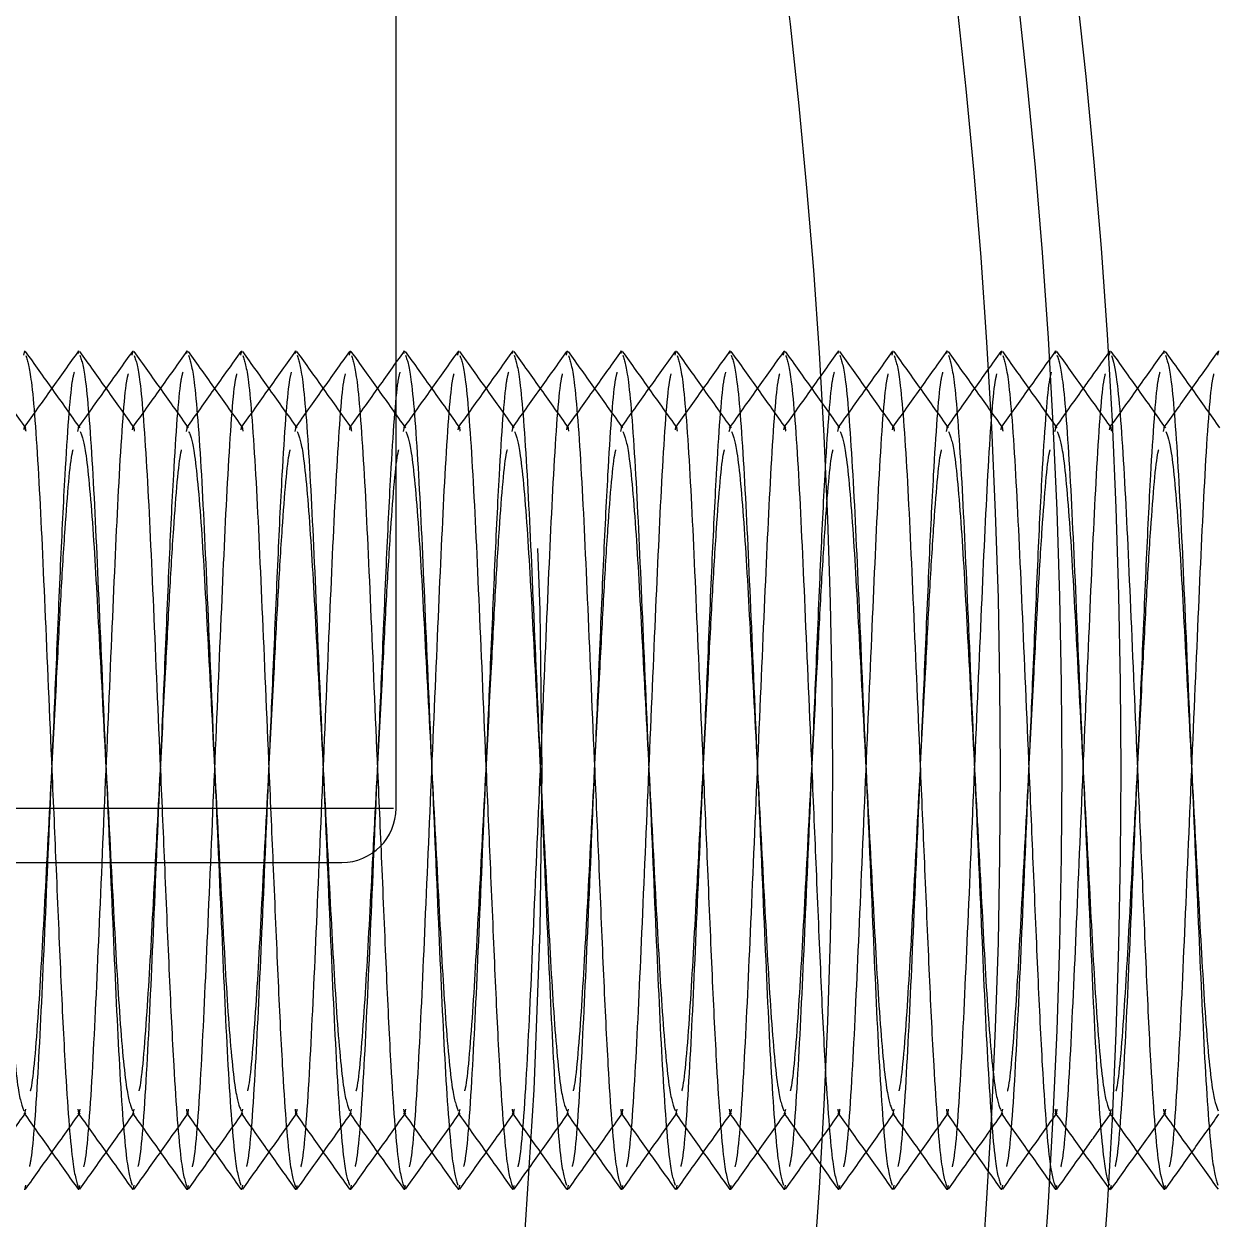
# Model space of a CAD drawing. Header units: metres. Extents: x 0 to 21025, y 0 to 14850.
# Drawn here: x 2188.36 to 2210.36, y 13176.42 to 13198.43 of the extents above; entities that cross this region are included whole.
import ezdxf

# ---------------------------------------------------------------- set-up
doc = ezdxf.new("R2010")
doc.units = ezdxf.units.M
doc.header["$LTSCALE"] = 25
doc.linetypes.add('DASHDOT', pattern=[25.4, 12.7, -6.35, 0, -6.35])
doc.linetypes.add('HIDDEN2', pattern=[4.7625, 3.175, -1.5875])
for name, color, linetype in [('SFU', 3, 'DASHDOT'), ('SL4', 4, 'Continuous'), ('ST1', 7, 'HIDDEN2')]:
    doc.layers.add(name, color=color, linetype=linetype)

msp = doc.modelspace()

# ---------------------------------------------------------------- linework, layer by layer
at = {"layer": 'SFU'}
for p, q in [((2195.212, 13183.984), (2195.212, 13246.684)), ((2175.712, 13183.984), (2195.166, 13183.984)), ((2175.712, 13182.984), (2194.212, 13182.984))]:
    msp.add_line(p, q, dxfattribs=at)
msp.add_arc((2194.212, 13183.984), 1, 270, 0, dxfattribs=at)
at = {"layer": 'SL4'}
for p, q in [((2208.354, 13192.397), (2208.189, 13192.165)), ((2208.352, 13192.324), (2208.37, 13192.409)), ((2210.352, 13192.324), (2210.37, 13192.409)), ((2208.229, 13178.148), (2208.371, 13178.347)), ((2209.37, 13176.954), (2209.387, 13177.035))]:
    msp.add_line(p, q, dxfattribs=at)
for radius in [125, 123.91, 122.777, 119.686]:
    msp.add_circle((2083.564, 13184.681), radius, dxfattribs=at)
for points, knots in [([(2209.39, 13190.988), (2209.223, 13191.223), (2208.889, 13191.692), (2208.554, 13192.161), (2208.387, 13192.395)], [0, 0, 0, 0, 0.49997, 1, 1, 1, 1]), ([(2210.354, 13192.397), (2210.187, 13192.162), (2209.859, 13191.702), (2209.531, 13191.241), (2209.37, 13191.016)], [0, 0, 0, 0, 0.510193, 1, 1, 1, 1]), ([(2208.389, 13192.32), (2208.423, 13192.218), (2208.498, 13191.992), (2208.627, 13190.27), (2208.74, 13187.721), (2208.853, 13185.083), (2208.954, 13182.757), (2209.033, 13180.862), (2209.127, 13178.922), (2209.246, 13177.34), (2209.323, 13177.113), (2209.359, 13177.006)], [0, 0, 0, 0, 0.108328, 0.239496, 0.365485, 0.495517, 0.57381, 0.663359, 0.752437, 0.883605, 1, 1, 1, 1]), ([(2209.391, 13190.923), (2209.424, 13190.841), (2209.498, 13190.656), (2209.627, 13189.253), (2209.74, 13187.167), (2209.87, 13184.681), (2210.001, 13182.196), (2210.113, 13180.107), (2210.245, 13178.683), (2210.322, 13178.497), (2210.357, 13178.41)], [0, 0, 0, 0, 0.106972, 0.238781, 0.365377, 0.496042, 0.626708, 0.753304, 0.885113, 1, 1, 1, 1]), ([(2208.357, 13178.366), (2208.525, 13178.131), (2208.859, 13177.662), (2209.193, 13177.193), (2209.36, 13176.958)], [0, 0, 0, 0, 0.499965, 1, 1, 1, 1]), ([(2209.386, 13176.965), (2209.553, 13177.2), (2209.881, 13177.661), (2210.21, 13178.121), (2210.371, 13178.347)], [0, 0, 0, 0, 0.5096866, 1, 1, 1, 1])]:
    msp.add_open_spline(points, degree=3, knots=knots, dxfattribs=at)
at = {"layer": 'ST1'}
for p, q in [((2188.352, 13192.324), (2188.37, 13192.409)), ((2189.359, 13192.357), (2189.37, 13192.409)), ((2190.352, 13192.324), (2190.37, 13192.409)), ((2191.359, 13192.357), (2191.37, 13192.409)), ((2192.352, 13192.324), (2192.37, 13192.409)), ((2193.359, 13192.357), (2193.37, 13192.409)), ((2194.352, 13192.324), (2194.37, 13192.409)), ((2195.359, 13192.357), (2195.37, 13192.409)), ((2196.352, 13192.324), (2196.37, 13192.409)), ((2197.359, 13192.357), (2197.37, 13192.409)), ((2198.352, 13192.324), (2198.37, 13192.409)), ((2199.359, 13192.357), (2199.37, 13192.409)), ((2200.352, 13192.324), (2200.37, 13192.409)), ((2201.359, 13192.357), (2201.37, 13192.409)), ((2202.352, 13192.324), (2202.37, 13192.409)), ((2203.359, 13192.357), (2203.37, 13192.409)), ((2204.352, 13192.324), (2204.37, 13192.409)), ((2205.359, 13192.357), (2205.37, 13192.409)), ((2206.352, 13192.324), (2206.37, 13192.409)), ((2207.359, 13192.357), (2207.37, 13192.409)), ((2209.359, 13192.357), (2209.37, 13192.409)), ((2189.35, 13190.923), (2189.37, 13191.003)), ((2191.35, 13190.923), (2191.37, 13191.003)), ((2193.35, 13190.923), (2193.37, 13191.003)), ((2195.35, 13190.923), (2195.37, 13191.003)), ((2197.35, 13190.923), (2197.37, 13191.003)), ((2199.35, 13190.923), (2199.37, 13191.003)), ((2201.35, 13190.923), (2201.37, 13191.003)), ((2203.35, 13190.923), (2203.37, 13191.003)), ((2205.35, 13190.923), (2205.37, 13191.003)), ((2207.35, 13190.923), (2207.37, 13191.003)), ((2209.37, 13191.016), (2209.35, 13190.988)), ((2209.35, 13190.923), (2209.37, 13191.003)), ((2188.37, 13178.36), (2188.39, 13178.438)), ((2190.37, 13178.36), (2190.39, 13178.438)), ((2192.37, 13178.36), (2192.39, 13178.438)), ((2194.37, 13178.36), (2194.39, 13178.438)), ((2196.37, 13178.36), (2196.39, 13178.438)), ((2198.37, 13178.36), (2198.39, 13178.438)), ((2200.37, 13178.36), (2200.39, 13178.438)), ((2202.37, 13178.36), (2202.39, 13178.438)), ((2204.37, 13178.36), (2204.39, 13178.438)), ((2206.37, 13178.36), (2206.39, 13178.438)), ((2208.37, 13178.36), (2208.39, 13178.438)), ((2208.371, 13178.347), (2208.39, 13178.374)), ((2188.37, 13176.954), (2188.389, 13177.042)), ((2189.37, 13176.954), (2189.387, 13177.035)), ((2190.37, 13176.954), (2190.389, 13177.042)), ((2191.37, 13176.954), (2191.387, 13177.035)), ((2192.37, 13176.954), (2192.389, 13177.042)), ((2193.37, 13176.954), (2193.387, 13177.035)), ((2194.37, 13176.954), (2194.389, 13177.042)), ((2195.37, 13176.954), (2195.387, 13177.035)), ((2196.37, 13176.954), (2196.389, 13177.042)), ((2197.37, 13176.954), (2197.387, 13177.035)), ((2198.37, 13176.954), (2198.389, 13177.042)), ((2199.37, 13176.954), (2199.387, 13177.035)), ((2200.37, 13176.954), (2200.389, 13177.042)), ((2201.37, 13176.954), (2201.387, 13177.035)), ((2202.37, 13176.954), (2202.389, 13177.042)), ((2203.37, 13176.954), (2203.387, 13177.035)), ((2204.37, 13176.954), (2204.389, 13177.042)), ((2205.37, 13176.954), (2205.387, 13177.035)), ((2206.37, 13176.954), (2206.389, 13177.042)), ((2207.37, 13176.954), (2207.387, 13177.035)), ((2208.37, 13176.954), (2208.389, 13177.042))]:
    msp.add_line(p, q, dxfattribs=at)
msp.add_circle((2083.564, 13184.681), 114.333, dxfattribs=at)
for points, knots in [([(2188.39, 13190.989), (2188.222, 13191.223), (2187.888, 13191.693), (2187.553, 13192.163), (2187.386, 13192.397)], [0, 0, 0, 0, 0.499937, 1, 1, 1, 1]), ([(2189.36, 13192.404), (2189.193, 13192.169), (2188.859, 13191.7), (2188.525, 13191.231), (2188.357, 13190.997)], [0, 0, 0, 0, 0.5000352, 1, 1, 1, 1]), ([(2189.39, 13190.988), (2189.223, 13191.223), (2188.889, 13191.692), (2188.554, 13192.161), (2188.387, 13192.395)], [0, 0, 0, 0, 0.49997, 1, 1, 1, 1]), ([(2190.354, 13192.397), (2190.187, 13192.162), (2189.852, 13191.692), (2189.518, 13191.223), (2189.35, 13190.988)], [0, 0, 0, 0, 0.50006, 1, 1, 1, 1]), ([(2190.39, 13190.989), (2190.222, 13191.223), (2189.888, 13191.693), (2189.553, 13192.163), (2189.386, 13192.397)], [0, 0, 0, 0, 0.499937, 1, 1, 1, 1]), ([(2191.36, 13192.404), (2191.193, 13192.169), (2190.859, 13191.7), (2190.525, 13191.231), (2190.357, 13190.997)], [0, 0, 0, 0, 0.500035, 1, 1, 1, 1]), ([(2191.39, 13190.988), (2191.223, 13191.223), (2190.889, 13191.692), (2190.554, 13192.161), (2190.387, 13192.395)], [0, 0, 0, 0, 0.49997, 1, 1, 1, 1]), ([(2192.354, 13192.397), (2192.187, 13192.162), (2191.852, 13191.692), (2191.518, 13191.223), (2191.35, 13190.988)], [0, 0, 0, 0, 0.50006, 1, 1, 1, 1]), ([(2192.39, 13190.989), (2192.222, 13191.223), (2191.888, 13191.693), (2191.553, 13192.163), (2191.386, 13192.397)], [0, 0, 0, 0, 0.499937, 1, 1, 1, 1]), ([(2193.36, 13192.404), (2193.193, 13192.169), (2192.859, 13191.7), (2192.525, 13191.231), (2192.357, 13190.997)], [0, 0, 0, 0, 0.5000352, 1, 1, 1, 1]), ([(2193.39, 13190.988), (2193.223, 13191.223), (2192.889, 13191.692), (2192.554, 13192.161), (2192.387, 13192.395)], [0, 0, 0, 0, 0.49997, 1, 1, 1, 1]), ([(2194.354, 13192.397), (2194.187, 13192.162), (2193.852, 13191.692), (2193.518, 13191.223), (2193.35, 13190.988)], [0, 0, 0, 0, 0.50006, 1, 1, 1, 1]), ([(2194.39, 13190.989), (2194.222, 13191.223), (2193.888, 13191.693), (2193.553, 13192.163), (2193.386, 13192.397)], [0, 0, 0, 0, 0.4999369, 1, 1, 1, 1]), ([(2195.36, 13192.404), (2195.193, 13192.169), (2194.859, 13191.7), (2194.525, 13191.231), (2194.357, 13190.997)], [0, 0, 0, 0, 0.5000352, 1, 1, 1, 1]), ([(2195.39, 13190.988), (2195.223, 13191.223), (2194.889, 13191.692), (2194.554, 13192.161), (2194.387, 13192.395)], [0, 0, 0, 0, 0.49997, 1, 1, 1, 1]), ([(2196.354, 13192.397), (2196.187, 13192.162), (2195.852, 13191.692), (2195.518, 13191.223), (2195.35, 13190.988)], [0, 0, 0, 0, 0.50006, 1, 1, 1, 1]), ([(2196.39, 13190.989), (2196.222, 13191.223), (2195.888, 13191.693), (2195.553, 13192.163), (2195.386, 13192.397)], [0, 0, 0, 0, 0.499937, 1, 1, 1, 1]), ([(2197.36, 13192.404), (2197.193, 13192.169), (2196.859, 13191.7), (2196.525, 13191.231), (2196.357, 13190.997)], [0, 0, 0, 0, 0.500035, 1, 1, 1, 1]), ([(2197.39, 13190.988), (2197.223, 13191.223), (2196.889, 13191.692), (2196.554, 13192.161), (2196.387, 13192.395)], [0, 0, 0, 0, 0.49997, 1, 1, 1, 1]), ([(2198.354, 13192.397), (2198.187, 13192.162), (2197.852, 13191.692), (2197.518, 13191.223), (2197.35, 13190.988)], [0, 0, 0, 0, 0.50006, 1, 1, 1, 1]), ([(2198.39, 13190.989), (2198.222, 13191.223), (2197.888, 13191.693), (2197.553, 13192.163), (2197.386, 13192.397)], [0, 0, 0, 0, 0.499937, 1, 1, 1, 1]), ([(2199.36, 13192.404), (2199.193, 13192.169), (2198.859, 13191.7), (2198.525, 13191.231), (2198.357, 13190.997)], [0, 0, 0, 0, 0.500035, 1, 1, 1, 1]), ([(2199.39, 13190.988), (2199.223, 13191.223), (2198.889, 13191.692), (2198.554, 13192.161), (2198.387, 13192.395)], [0, 0, 0, 0, 0.49997, 1, 1, 1, 1]), ([(2200.354, 13192.397), (2200.187, 13192.162), (2199.852, 13191.692), (2199.518, 13191.223), (2199.35, 13190.988)], [0, 0, 0, 0, 0.50006, 1, 1, 1, 1]), ([(2200.39, 13190.989), (2200.222, 13191.223), (2199.888, 13191.693), (2199.553, 13192.163), (2199.386, 13192.397)], [0, 0, 0, 0, 0.499937, 1, 1, 1, 1]), ([(2201.36, 13192.404), (2201.193, 13192.169), (2200.859, 13191.7), (2200.525, 13191.231), (2200.357, 13190.997)], [0, 0, 0, 0, 0.500035, 1, 1, 1, 1]), ([(2201.39, 13190.988), (2201.223, 13191.223), (2200.889, 13191.692), (2200.554, 13192.161), (2200.387, 13192.395)], [0, 0, 0, 0, 0.49997, 1, 1, 1, 1]), ([(2202.354, 13192.397), (2202.187, 13192.162), (2201.852, 13191.692), (2201.518, 13191.223), (2201.35, 13190.988)], [0, 0, 0, 0, 0.50006, 1, 1, 1, 1]), ([(2202.39, 13190.989), (2202.222, 13191.223), (2201.888, 13191.693), (2201.553, 13192.163), (2201.386, 13192.397)], [0, 0, 0, 0, 0.499937, 1, 1, 1, 1]), ([(2203.36, 13192.404), (2203.193, 13192.169), (2202.859, 13191.7), (2202.525, 13191.231), (2202.357, 13190.997)], [0, 0, 0, 0, 0.5000352, 1, 1, 1, 1]), ([(2203.39, 13190.988), (2203.223, 13191.223), (2202.889, 13191.692), (2202.554, 13192.161), (2202.387, 13192.395)], [0, 0, 0, 0, 0.49997, 1, 1, 1, 1]), ([(2204.354, 13192.397), (2204.187, 13192.162), (2203.852, 13191.692), (2203.518, 13191.223), (2203.35, 13190.988)], [0, 0, 0, 0, 0.50006, 1, 1, 1, 1]), ([(2204.39, 13190.989), (2204.222, 13191.223), (2203.888, 13191.693), (2203.553, 13192.163), (2203.386, 13192.397)], [0, 0, 0, 0, 0.499937, 1, 1, 1, 1]), ([(2205.36, 13192.404), (2205.193, 13192.169), (2204.859, 13191.7), (2204.525, 13191.231), (2204.357, 13190.997)], [0, 0, 0, 0, 0.500035, 1, 1, 1, 1]), ([(2205.39, 13190.988), (2205.223, 13191.223), (2204.889, 13191.692), (2204.554, 13192.161), (2204.387, 13192.395)], [0, 0, 0, 0, 0.49997, 1, 1, 1, 1]), ([(2206.354, 13192.397), (2206.187, 13192.162), (2205.852, 13191.692), (2205.518, 13191.223), (2205.35, 13190.988)], [0, 0, 0, 0, 0.50006, 1, 1, 1, 1]), ([(2206.39, 13190.989), (2206.222, 13191.223), (2205.888, 13191.693), (2205.553, 13192.163), (2205.386, 13192.397)], [0, 0, 0, 0, 0.499937, 1, 1, 1, 1]), ([(2207.36, 13192.404), (2207.193, 13192.169), (2206.859, 13191.7), (2206.525, 13191.231), (2206.357, 13190.997)], [0, 0, 0, 0, 0.500035, 1, 1, 1, 1]), ([(2207.39, 13190.988), (2207.223, 13191.223), (2206.889, 13191.692), (2206.554, 13192.161), (2206.387, 13192.395)], [0, 0, 0, 0, 0.49997, 1, 1, 1, 1]), ([(2208.39, 13190.989), (2208.222, 13191.223), (2207.888, 13191.693), (2207.553, 13192.163), (2207.386, 13192.397)], [0, 0, 0, 0, 0.499937, 1, 1, 1, 1]), ([(2209.36, 13192.404), (2209.193, 13192.169), (2208.859, 13191.7), (2208.525, 13191.231), (2208.357, 13190.997)], [0, 0, 0, 0, 0.500035, 1, 1, 1, 1]), ([(2210.39, 13190.989), (2210.222, 13191.223), (2209.888, 13191.693), (2209.553, 13192.163), (2209.386, 13192.397)], [0, 0, 0, 0, 0.4999369, 1, 1, 1, 1]), ([(2188.389, 13192.32), (2188.423, 13192.218), (2188.498, 13191.992), (2188.627, 13190.27), (2188.74, 13187.721), (2188.853, 13185.083), (2188.954, 13182.757), (2189.033, 13180.862), (2189.127, 13178.922), (2189.246, 13177.34), (2189.323, 13177.113), (2189.359, 13177.006)], [0, 0, 0, 0, 0.108328, 0.239496, 0.365485, 0.495517, 0.57381, 0.663359, 0.752437, 0.883605, 1, 1, 1, 1]), ([(2189.387, 13192.327), (2189.422, 13192.224), (2189.497, 13191.997), (2189.627, 13190.271), (2189.74, 13187.719), (2189.87, 13184.681), (2190.001, 13181.643), (2190.113, 13179.092), (2190.243, 13177.367), (2190.318, 13177.141), (2190.352, 13177.038)], [0, 0, 0, 0, 0.110571, 0.242596, 0.369408, 0.50029, 0.631172, 0.757984, 0.890008, 1, 1, 1, 1]), ([(2190.389, 13192.32), (2190.423, 13192.218), (2190.498, 13191.992), (2190.627, 13190.27), (2190.74, 13187.721), (2190.853, 13185.083), (2190.954, 13182.757), (2191.033, 13180.862), (2191.127, 13178.922), (2191.246, 13177.34), (2191.323, 13177.113), (2191.359, 13177.006)], [0, 0, 0, 0, 0.108328, 0.239496, 0.365485, 0.495517, 0.57381, 0.663359, 0.752437, 0.883605, 1, 1, 1, 1]), ([(2191.387, 13192.327), (2191.422, 13192.224), (2191.497, 13191.997), (2191.627, 13190.271), (2191.74, 13187.719), (2191.87, 13184.681), (2192.001, 13181.643), (2192.113, 13179.092), (2192.243, 13177.367), (2192.318, 13177.141), (2192.352, 13177.038)], [0, 0, 0, 0, 0.110571, 0.242596, 0.369408, 0.50029, 0.631172, 0.757984, 0.890008, 1, 1, 1, 1]), ([(2192.389, 13192.32), (2192.423, 13192.218), (2192.498, 13191.992), (2192.627, 13190.27), (2192.74, 13187.721), (2192.853, 13185.083), (2192.954, 13182.757), (2193.033, 13180.862), (2193.127, 13178.922), (2193.246, 13177.34), (2193.323, 13177.113), (2193.359, 13177.006)], [0, 0, 0, 0, 0.108328, 0.239496, 0.365485, 0.495517, 0.57381, 0.663359, 0.752437, 0.883605, 1, 1, 1, 1]), ([(2193.387, 13192.327), (2193.422, 13192.224), (2193.497, 13191.997), (2193.627, 13190.271), (2193.74, 13187.719), (2193.87, 13184.681), (2194.001, 13181.643), (2194.113, 13179.092), (2194.243, 13177.367), (2194.318, 13177.141), (2194.352, 13177.038)], [0, 0, 0, 0, 0.110571, 0.242596, 0.369408, 0.50029, 0.631172, 0.757984, 0.890008, 1, 1, 1, 1]), ([(2194.389, 13192.32), (2194.423, 13192.218), (2194.498, 13191.992), (2194.627, 13190.27), (2194.74, 13187.721), (2194.853, 13185.083), (2194.954, 13182.757), (2195.033, 13180.862), (2195.127, 13178.922), (2195.246, 13177.34), (2195.323, 13177.113), (2195.359, 13177.006)], [0, 0, 0, 0, 0.108328, 0.239496, 0.365485, 0.495517, 0.57381, 0.663359, 0.752437, 0.883605, 1, 1, 1, 1]), ([(2195.387, 13192.327), (2195.422, 13192.224), (2195.497, 13191.997), (2195.627, 13190.271), (2195.74, 13187.719), (2195.87, 13184.681), (2196.001, 13181.643), (2196.113, 13179.092), (2196.243, 13177.367), (2196.318, 13177.141), (2196.352, 13177.038)], [0, 0, 0, 0, 0.1105714, 0.242596, 0.3694081, 0.5002899, 0.6311716, 0.7579837, 0.8900083, 1, 1, 1, 1]), ([(2196.389, 13192.32), (2196.423, 13192.218), (2196.498, 13191.992), (2196.627, 13190.27), (2196.74, 13187.721), (2196.853, 13185.083), (2196.954, 13182.757), (2197.033, 13180.862), (2197.127, 13178.922), (2197.246, 13177.34), (2197.323, 13177.113), (2197.359, 13177.006)], [0, 0, 0, 0, 0.108328, 0.239496, 0.365485, 0.495517, 0.57381, 0.663359, 0.752437, 0.883605, 1, 1, 1, 1]), ([(2197.387, 13192.327), (2197.422, 13192.224), (2197.497, 13191.997), (2197.627, 13190.271), (2197.74, 13187.719), (2197.87, 13184.681), (2198.001, 13181.643), (2198.113, 13179.092), (2198.243, 13177.367), (2198.318, 13177.141), (2198.352, 13177.038)], [0, 0, 0, 0, 0.110571, 0.242596, 0.369408, 0.50029, 0.631172, 0.757984, 0.890008, 1, 1, 1, 1]), ([(2198.389, 13192.32), (2198.423, 13192.218), (2198.498, 13191.992), (2198.627, 13190.27), (2198.74, 13187.721), (2198.853, 13185.083), (2198.954, 13182.757), (2199.033, 13180.862), (2199.127, 13178.922), (2199.246, 13177.34), (2199.323, 13177.113), (2199.359, 13177.006)], [0, 0, 0, 0, 0.1083278, 0.2394956, 0.3654849, 0.4955173, 0.5738097, 0.663359, 0.7524373, 0.8836052, 1, 1, 1, 1]), ([(2199.387, 13192.327), (2199.422, 13192.224), (2199.497, 13191.997), (2199.627, 13190.271), (2199.74, 13187.719), (2199.87, 13184.681), (2200.001, 13181.643), (2200.113, 13179.092), (2200.243, 13177.367), (2200.318, 13177.141), (2200.352, 13177.038)], [0, 0, 0, 0, 0.1105714, 0.242596, 0.3694081, 0.5002899, 0.6311716, 0.7579837, 0.8900083, 1, 1, 1, 1]), ([(2200.389, 13192.32), (2200.423, 13192.218), (2200.498, 13191.992), (2200.627, 13190.27), (2200.74, 13187.721), (2200.853, 13185.083), (2200.954, 13182.757), (2201.033, 13180.862), (2201.127, 13178.922), (2201.246, 13177.34), (2201.323, 13177.113), (2201.359, 13177.006)], [0, 0, 0, 0, 0.108328, 0.239496, 0.365485, 0.495517, 0.57381, 0.663359, 0.752437, 0.883605, 1, 1, 1, 1]), ([(2201.387, 13192.327), (2201.422, 13192.224), (2201.497, 13191.997), (2201.627, 13190.271), (2201.74, 13187.719), (2201.87, 13184.681), (2202.001, 13181.643), (2202.113, 13179.092), (2202.243, 13177.367), (2202.318, 13177.141), (2202.352, 13177.038)], [0, 0, 0, 0, 0.1105714, 0.242596, 0.3694081, 0.5002899, 0.6311716, 0.7579837, 0.8900083, 1, 1, 1, 1]), ([(2202.389, 13192.32), (2202.423, 13192.218), (2202.498, 13191.992), (2202.627, 13190.27), (2202.74, 13187.721), (2202.853, 13185.083), (2202.954, 13182.757), (2203.033, 13180.862), (2203.127, 13178.922), (2203.246, 13177.34), (2203.323, 13177.113), (2203.359, 13177.006)], [0, 0, 0, 0, 0.108328, 0.239496, 0.365485, 0.495517, 0.57381, 0.663359, 0.752437, 0.883605, 1, 1, 1, 1]), ([(2203.387, 13192.327), (2203.422, 13192.224), (2203.497, 13191.997), (2203.627, 13190.271), (2203.74, 13187.719), (2203.87, 13184.681), (2204.001, 13181.643), (2204.113, 13179.092), (2204.243, 13177.367), (2204.318, 13177.141), (2204.352, 13177.038)], [0, 0, 0, 0, 0.110571, 0.242596, 0.369408, 0.50029, 0.631172, 0.757984, 0.890008, 1, 1, 1, 1]), ([(2204.389, 13192.32), (2204.423, 13192.218), (2204.498, 13191.992), (2204.627, 13190.27), (2204.74, 13187.721), (2204.853, 13185.083), (2204.954, 13182.757), (2205.033, 13180.862), (2205.127, 13178.922), (2205.246, 13177.34), (2205.323, 13177.113), (2205.359, 13177.006)], [0, 0, 0, 0, 0.108328, 0.239496, 0.365485, 0.495517, 0.57381, 0.663359, 0.752437, 0.883605, 1, 1, 1, 1]), ([(2205.387, 13192.327), (2205.422, 13192.224), (2205.497, 13191.997), (2205.627, 13190.271), (2205.74, 13187.719), (2205.87, 13184.681), (2206.001, 13181.643), (2206.113, 13179.092), (2206.243, 13177.367), (2206.318, 13177.141), (2206.352, 13177.038)], [0, 0, 0, 0, 0.1105714, 0.242596, 0.3694081, 0.5002899, 0.6311716, 0.7579837, 0.8900083, 1, 1, 1, 1]), ([(2206.389, 13192.32), (2206.423, 13192.218), (2206.498, 13191.992), (2206.627, 13190.27), (2206.74, 13187.721), (2206.853, 13185.083), (2206.954, 13182.757), (2207.033, 13180.862), (2207.127, 13178.922), (2207.246, 13177.34), (2207.323, 13177.113), (2207.359, 13177.006)], [0, 0, 0, 0, 0.108328, 0.239496, 0.365485, 0.495517, 0.57381, 0.663359, 0.752437, 0.883605, 1, 1, 1, 1]), ([(2207.387, 13192.327), (2207.422, 13192.224), (2207.497, 13191.997), (2207.627, 13190.271), (2207.74, 13187.719), (2207.87, 13184.681), (2208.001, 13181.643), (2208.113, 13179.092), (2208.243, 13177.367), (2208.318, 13177.141), (2208.352, 13177.038)], [0, 0, 0, 0, 0.1105714, 0.242596, 0.3694081, 0.5002899, 0.6311716, 0.7579837, 0.8900083, 1, 1, 1, 1]), ([(2209.387, 13192.327), (2209.422, 13192.224), (2209.497, 13191.997), (2209.627, 13190.271), (2209.74, 13187.719), (2209.87, 13184.681), (2210.001, 13181.643), (2210.113, 13179.092), (2210.243, 13177.367), (2210.318, 13177.141), (2210.352, 13177.038)], [0, 0, 0, 0, 0.1105714, 0.242596, 0.3694081, 0.5002899, 0.6311716, 0.7579837, 0.8900083, 1, 1, 1, 1]), ([(2188.461, 13177.385), (2188.471, 13177.426), (2188.523, 13177.631), (2188.627, 13179.128), (2188.74, 13181.631), (2188.853, 13184.282), (2188.954, 13186.604), (2189.033, 13188.506), (2189.126, 13190.417), (2189.22, 13191.759), (2189.274, 13191.965), (2189.287, 13192.014)], [0, 0, 0, 0, 0.038658, 0.193158, 0.341558, 0.49472, 0.586939, 0.692417, 0.79734, 0.95184, 1, 1, 1, 1]), ([(2189.46, 13177.378), (2189.47, 13177.42), (2189.523, 13177.626), (2189.627, 13179.127), (2189.74, 13181.634), (2189.87, 13184.681), (2190.001, 13187.728), (2190.113, 13190.235), (2190.218, 13191.735), (2190.27, 13191.94), (2190.28, 13191.982)], [0, 0, 0, 0, 0.040767, 0.196457, 0.346, 0.500342, 0.654684, 0.804227, 0.959916, 1, 1, 1, 1]), ([(2190.461, 13177.385), (2190.471, 13177.426), (2190.523, 13177.631), (2190.627, 13179.128), (2190.74, 13181.631), (2190.853, 13184.282), (2190.954, 13186.604), (2191.033, 13188.506), (2191.126, 13190.417), (2191.22, 13191.759), (2191.274, 13191.965), (2191.287, 13192.014)], [0, 0, 0, 0, 0.038658, 0.193158, 0.341558, 0.49472, 0.586939, 0.692417, 0.79734, 0.95184, 1, 1, 1, 1]), ([(2191.46, 13177.378), (2191.47, 13177.42), (2191.523, 13177.626), (2191.627, 13179.127), (2191.74, 13181.634), (2191.87, 13184.681), (2192.001, 13187.728), (2192.113, 13190.235), (2192.218, 13191.735), (2192.27, 13191.94), (2192.28, 13191.982)], [0, 0, 0, 0, 0.040767, 0.196457, 0.346, 0.500342, 0.654684, 0.804227, 0.959916, 1, 1, 1, 1]), ([(2192.461, 13177.385), (2192.471, 13177.426), (2192.523, 13177.631), (2192.627, 13179.128), (2192.74, 13181.631), (2192.853, 13184.282), (2192.954, 13186.604), (2193.033, 13188.506), (2193.126, 13190.417), (2193.22, 13191.759), (2193.274, 13191.965), (2193.287, 13192.014)], [0, 0, 0, 0, 0.038658, 0.193158, 0.341558, 0.49472, 0.586939, 0.692417, 0.79734, 0.95184, 1, 1, 1, 1]), ([(2193.46, 13177.378), (2193.47, 13177.42), (2193.523, 13177.626), (2193.627, 13179.127), (2193.74, 13181.634), (2193.87, 13184.681), (2194.001, 13187.728), (2194.113, 13190.235), (2194.218, 13191.735), (2194.27, 13191.94), (2194.28, 13191.982)], [0, 0, 0, 0, 0.040767, 0.196457, 0.346, 0.500342, 0.654684, 0.804227, 0.959916, 1, 1, 1, 1]), ([(2194.461, 13177.385), (2194.471, 13177.426), (2194.523, 13177.631), (2194.627, 13179.128), (2194.74, 13181.631), (2194.853, 13184.282), (2194.954, 13186.604), (2195.033, 13188.506), (2195.126, 13190.417), (2195.22, 13191.759), (2195.274, 13191.965), (2195.287, 13192.014)], [0, 0, 0, 0, 0.038658, 0.193158, 0.341558, 0.49472, 0.586939, 0.692417, 0.79734, 0.95184, 1, 1, 1, 1]), ([(2195.46, 13177.378), (2195.47, 13177.42), (2195.523, 13177.626), (2195.627, 13179.127), (2195.74, 13181.634), (2195.87, 13184.681), (2196.001, 13187.728), (2196.113, 13190.235), (2196.218, 13191.735), (2196.27, 13191.94), (2196.28, 13191.982)], [0, 0, 0, 0, 0.040767, 0.196457, 0.346, 0.500342, 0.654684, 0.804227, 0.959916, 1, 1, 1, 1]), ([(2196.461, 13177.385), (2196.471, 13177.426), (2196.523, 13177.631), (2196.627, 13179.128), (2196.74, 13181.631), (2196.853, 13184.282), (2196.954, 13186.604), (2197.033, 13188.506), (2197.126, 13190.417), (2197.22, 13191.759), (2197.274, 13191.965), (2197.287, 13192.014)], [0, 0, 0, 0, 0.038658, 0.193158, 0.341558, 0.49472, 0.586939, 0.692417, 0.79734, 0.95184, 1, 1, 1, 1]), ([(2197.46, 13177.378), (2197.47, 13177.42), (2197.523, 13177.626), (2197.627, 13179.127), (2197.74, 13181.634), (2197.87, 13184.681), (2198.001, 13187.728), (2198.113, 13190.235), (2198.218, 13191.735), (2198.27, 13191.94), (2198.28, 13191.982)], [0, 0, 0, 0, 0.040767, 0.196457, 0.346, 0.500342, 0.654684, 0.804227, 0.959916, 1, 1, 1, 1]), ([(2198.461, 13177.385), (2198.471, 13177.426), (2198.523, 13177.631), (2198.627, 13179.128), (2198.74, 13181.631), (2198.853, 13184.282), (2198.954, 13186.604), (2199.033, 13188.506), (2199.126, 13190.417), (2199.22, 13191.759), (2199.274, 13191.965), (2199.287, 13192.014)], [0, 0, 0, 0, 0.038658, 0.193158, 0.341558, 0.49472, 0.586939, 0.692417, 0.79734, 0.95184, 1, 1, 1, 1]), ([(2199.46, 13177.378), (2199.47, 13177.42), (2199.523, 13177.626), (2199.627, 13179.127), (2199.74, 13181.634), (2199.87, 13184.681), (2200.001, 13187.728), (2200.113, 13190.235), (2200.218, 13191.735), (2200.27, 13191.94), (2200.28, 13191.982)], [0, 0, 0, 0, 0.040767, 0.196457, 0.346, 0.500342, 0.654684, 0.804227, 0.959916, 1, 1, 1, 1]), ([(2200.461, 13177.385), (2200.471, 13177.426), (2200.523, 13177.631), (2200.627, 13179.128), (2200.74, 13181.631), (2200.853, 13184.282), (2200.954, 13186.604), (2201.033, 13188.506), (2201.126, 13190.417), (2201.22, 13191.759), (2201.274, 13191.965), (2201.287, 13192.014)], [0, 0, 0, 0, 0.038658, 0.193158, 0.341558, 0.49472, 0.586939, 0.692417, 0.79734, 0.95184, 1, 1, 1, 1]), ([(2201.46, 13177.378), (2201.47, 13177.42), (2201.523, 13177.626), (2201.627, 13179.127), (2201.74, 13181.634), (2201.87, 13184.681), (2202.001, 13187.728), (2202.113, 13190.235), (2202.218, 13191.735), (2202.27, 13191.94), (2202.28, 13191.982)], [0, 0, 0, 0, 0.040767, 0.196457, 0.346, 0.500342, 0.654684, 0.804227, 0.959916, 1, 1, 1, 1]), ([(2202.461, 13177.385), (2202.471, 13177.426), (2202.523, 13177.631), (2202.627, 13179.128), (2202.74, 13181.631), (2202.853, 13184.282), (2202.954, 13186.604), (2203.033, 13188.506), (2203.126, 13190.417), (2203.22, 13191.759), (2203.274, 13191.965), (2203.287, 13192.014)], [0, 0, 0, 0, 0.038658, 0.193158, 0.341558, 0.49472, 0.586939, 0.692417, 0.79734, 0.95184, 1, 1, 1, 1]), ([(2203.46, 13177.378), (2203.47, 13177.42), (2203.523, 13177.626), (2203.627, 13179.127), (2203.74, 13181.634), (2203.87, 13184.681), (2204.001, 13187.728), (2204.113, 13190.235), (2204.218, 13191.735), (2204.27, 13191.94), (2204.28, 13191.982)], [0, 0, 0, 0, 0.040767, 0.196457, 0.346, 0.500342, 0.654684, 0.804227, 0.959916, 1, 1, 1, 1]), ([(2204.461, 13177.385), (2204.471, 13177.426), (2204.523, 13177.631), (2204.627, 13179.128), (2204.74, 13181.631), (2204.853, 13184.282), (2204.954, 13186.604), (2205.033, 13188.506), (2205.126, 13190.417), (2205.22, 13191.759), (2205.274, 13191.965), (2205.287, 13192.014)], [0, 0, 0, 0, 0.038658, 0.193158, 0.341558, 0.49472, 0.586939, 0.692417, 0.79734, 0.95184, 1, 1, 1, 1]), ([(2205.46, 13177.378), (2205.47, 13177.42), (2205.523, 13177.626), (2205.627, 13179.127), (2205.74, 13181.634), (2205.87, 13184.681), (2206.001, 13187.728), (2206.113, 13190.235), (2206.218, 13191.735), (2206.27, 13191.94), (2206.28, 13191.982)], [0, 0, 0, 0, 0.040767, 0.196457, 0.346, 0.500342, 0.654684, 0.804227, 0.959916, 1, 1, 1, 1]), ([(2206.461, 13177.385), (2206.471, 13177.426), (2206.523, 13177.631), (2206.627, 13179.128), (2206.74, 13181.631), (2206.853, 13184.282), (2206.954, 13186.604), (2207.033, 13188.506), (2207.126, 13190.417), (2207.22, 13191.759), (2207.274, 13191.965), (2207.287, 13192.014)], [0, 0, 0, 0, 0.038658, 0.193158, 0.341558, 0.49472, 0.586939, 0.692417, 0.79734, 0.95184, 1, 1, 1, 1]), ([(2208.189, 13192.165), (2208.077, 13192.008), (2207.797, 13191.615), (2207.518, 13191.223), (2207.35, 13190.988)], [0, 0, 0, 0, 0.401854, 1, 1, 1, 1]), ([(2207.46, 13177.378), (2207.47, 13177.42), (2207.523, 13177.626), (2207.627, 13179.127), (2207.74, 13181.634), (2207.87, 13184.681), (2208.001, 13187.728), (2208.113, 13190.235), (2208.218, 13191.735), (2208.27, 13191.94), (2208.28, 13191.982)], [0, 0, 0, 0, 0.040767, 0.196457, 0.346, 0.500342, 0.654684, 0.804227, 0.959916, 1, 1, 1, 1]), ([(2208.461, 13177.385), (2208.471, 13177.426), (2208.523, 13177.631), (2208.627, 13179.128), (2208.74, 13181.631), (2208.853, 13184.282), (2208.954, 13186.604), (2209.033, 13188.506), (2209.126, 13190.417), (2209.22, 13191.759), (2209.274, 13191.965), (2209.287, 13192.014)], [0, 0, 0, 0, 0.038658, 0.193158, 0.341558, 0.49472, 0.586939, 0.692417, 0.79734, 0.95184, 1, 1, 1, 1]), ([(2209.46, 13177.378), (2209.47, 13177.42), (2209.523, 13177.626), (2209.627, 13179.127), (2209.74, 13181.634), (2209.87, 13184.681), (2210.001, 13187.728), (2210.113, 13190.235), (2210.218, 13191.735), (2210.27, 13191.94), (2210.28, 13191.982)], [0, 0, 0, 0, 0.040767, 0.196457, 0.346, 0.500342, 0.654684, 0.804227, 0.959916, 1, 1, 1, 1]), ([(2187.391, 13190.923), (2187.424, 13190.841), (2187.498, 13190.656), (2187.627, 13189.253), (2187.74, 13187.167), (2187.87, 13184.681), (2188.001, 13182.196), (2188.113, 13180.107), (2188.245, 13178.683), (2188.322, 13178.497), (2188.357, 13178.41)], [0, 0, 0, 0, 0.106972, 0.238781, 0.365377, 0.496042, 0.626708, 0.753304, 0.885113, 1, 1, 1, 1]), ([(2188.357, 13190.953), (2188.362, 13190.976), (2188.373, 13191.035), (2188.384, 13190.966), (2188.39, 13190.924)], [0, 0, 0, 0, 0.390533, 1, 1, 1, 1]), ([(2189.391, 13190.923), (2189.424, 13190.841), (2189.498, 13190.656), (2189.627, 13189.253), (2189.74, 13187.167), (2189.87, 13184.681), (2190.001, 13182.196), (2190.113, 13180.107), (2190.245, 13178.683), (2190.322, 13178.497), (2190.357, 13178.41)], [0, 0, 0, 0, 0.106972, 0.238781, 0.365377, 0.496042, 0.626708, 0.753304, 0.885113, 1, 1, 1, 1]), ([(2190.357, 13190.953), (2190.362, 13190.976), (2190.373, 13191.035), (2190.384, 13190.966), (2190.39, 13190.924)], [0, 0, 0, 0, 0.390533, 1, 1, 1, 1]), ([(2191.391, 13190.923), (2191.424, 13190.841), (2191.498, 13190.656), (2191.627, 13189.253), (2191.74, 13187.167), (2191.87, 13184.681), (2192.001, 13182.196), (2192.113, 13180.107), (2192.245, 13178.683), (2192.322, 13178.497), (2192.357, 13178.41)], [0, 0, 0, 0, 0.106972, 0.238781, 0.365377, 0.496042, 0.626708, 0.753304, 0.885113, 1, 1, 1, 1]), ([(2192.357, 13190.953), (2192.362, 13190.976), (2192.373, 13191.035), (2192.384, 13190.966), (2192.39, 13190.924)], [0, 0, 0, 0, 0.390533, 1, 1, 1, 1]), ([(2193.391, 13190.923), (2193.424, 13190.841), (2193.498, 13190.656), (2193.627, 13189.253), (2193.74, 13187.167), (2193.87, 13184.681), (2194.001, 13182.196), (2194.113, 13180.107), (2194.245, 13178.683), (2194.322, 13178.497), (2194.357, 13178.41)], [0, 0, 0, 0, 0.106972, 0.238781, 0.365377, 0.496042, 0.626708, 0.753304, 0.885113, 1, 1, 1, 1]), ([(2194.357, 13190.953), (2194.362, 13190.976), (2194.373, 13191.035), (2194.384, 13190.966), (2194.39, 13190.924)], [0, 0, 0, 0, 0.390533, 1, 1, 1, 1]), ([(2195.391, 13190.923), (2195.424, 13190.841), (2195.498, 13190.656), (2195.627, 13189.253), (2195.74, 13187.167), (2195.87, 13184.681), (2196.001, 13182.196), (2196.113, 13180.107), (2196.245, 13178.683), (2196.322, 13178.497), (2196.357, 13178.41)], [0, 0, 0, 0, 0.106972, 0.238781, 0.365377, 0.496042, 0.626708, 0.753304, 0.885113, 1, 1, 1, 1]), ([(2196.357, 13190.953), (2196.362, 13190.976), (2196.373, 13191.035), (2196.384, 13190.966), (2196.39, 13190.924)], [0, 0, 0, 0, 0.390533, 1, 1, 1, 1]), ([(2197.391, 13190.923), (2197.424, 13190.841), (2197.498, 13190.656), (2197.627, 13189.253), (2197.74, 13187.167), (2197.87, 13184.681), (2198.001, 13182.196), (2198.113, 13180.107), (2198.245, 13178.683), (2198.322, 13178.497), (2198.357, 13178.41)], [0, 0, 0, 0, 0.106972, 0.238781, 0.365377, 0.496042, 0.626708, 0.753304, 0.885113, 1, 1, 1, 1]), ([(2198.357, 13190.953), (2198.362, 13190.976), (2198.373, 13191.035), (2198.384, 13190.966), (2198.39, 13190.924)], [0, 0, 0, 0, 0.390533, 1, 1, 1, 1]), ([(2199.391, 13190.923), (2199.424, 13190.841), (2199.498, 13190.656), (2199.627, 13189.253), (2199.74, 13187.167), (2199.87, 13184.681), (2200.001, 13182.196), (2200.113, 13180.107), (2200.245, 13178.683), (2200.322, 13178.497), (2200.357, 13178.41)], [0, 0, 0, 0, 0.106972, 0.238781, 0.365377, 0.496042, 0.626708, 0.753304, 0.885113, 1, 1, 1, 1]), ([(2200.357, 13190.953), (2200.362, 13190.976), (2200.373, 13191.035), (2200.384, 13190.966), (2200.39, 13190.924)], [0, 0, 0, 0, 0.390533, 1, 1, 1, 1]), ([(2201.391, 13190.923), (2201.424, 13190.841), (2201.498, 13190.656), (2201.627, 13189.253), (2201.74, 13187.167), (2201.87, 13184.681), (2202.001, 13182.196), (2202.113, 13180.107), (2202.245, 13178.683), (2202.322, 13178.497), (2202.357, 13178.41)], [0, 0, 0, 0, 0.106972, 0.238781, 0.365377, 0.496042, 0.626708, 0.753304, 0.885113, 1, 1, 1, 1]), ([(2202.357, 13190.953), (2202.362, 13190.976), (2202.373, 13191.035), (2202.384, 13190.966), (2202.39, 13190.924)], [0, 0, 0, 0, 0.390533, 1, 1, 1, 1]), ([(2203.391, 13190.923), (2203.424, 13190.841), (2203.498, 13190.656), (2203.627, 13189.253), (2203.74, 13187.167), (2203.87, 13184.681), (2204.001, 13182.196), (2204.113, 13180.107), (2204.245, 13178.683), (2204.322, 13178.497), (2204.357, 13178.41)], [0, 0, 0, 0, 0.106972, 0.238781, 0.365377, 0.496042, 0.626708, 0.753304, 0.885113, 1, 1, 1, 1]), ([(2204.357, 13190.953), (2204.362, 13190.976), (2204.373, 13191.035), (2204.384, 13190.966), (2204.39, 13190.924)], [0, 0, 0, 0, 0.390533, 1, 1, 1, 1]), ([(2205.391, 13190.923), (2205.424, 13190.841), (2205.498, 13190.656), (2205.627, 13189.253), (2205.74, 13187.167), (2205.87, 13184.681), (2206.001, 13182.196), (2206.113, 13180.107), (2206.245, 13178.683), (2206.322, 13178.497), (2206.357, 13178.41)], [0, 0, 0, 0, 0.106972, 0.238781, 0.365377, 0.496042, 0.626708, 0.753304, 0.885113, 1, 1, 1, 1]), ([(2206.357, 13190.953), (2206.362, 13190.976), (2206.373, 13191.035), (2206.384, 13190.966), (2206.39, 13190.924)], [0, 0, 0, 0, 0.390533, 1, 1, 1, 1]), ([(2207.391, 13190.923), (2207.424, 13190.841), (2207.498, 13190.656), (2207.627, 13189.253), (2207.74, 13187.167), (2207.87, 13184.681), (2208.001, 13182.196), (2208.113, 13180.107), (2208.245, 13178.683), (2208.322, 13178.497), (2208.357, 13178.41)], [0, 0, 0, 0, 0.106972, 0.238781, 0.365377, 0.496042, 0.626708, 0.753304, 0.885113, 1, 1, 1, 1]), ([(2208.357, 13190.953), (2208.362, 13190.976), (2208.373, 13191.035), (2208.384, 13190.966), (2208.39, 13190.924)], [0, 0, 0, 0, 0.390533, 1, 1, 1, 1]), ([(2188.478, 13178.777), (2188.483, 13178.794), (2188.529, 13178.959), (2188.628, 13180.15), (2188.74, 13182.183), (2188.858, 13184.462), (2188.962, 13186.412), (2189.04, 13187.942), (2189.129, 13189.394), (2189.211, 13190.403), (2189.258, 13190.567), (2189.262, 13190.584)], [0, 0, 0, 0, 0.019148, 0.181961, 0.338335, 0.499736, 0.617516, 0.717853, 0.818619, 0.981432, 1, 1, 1, 1]), ([(2190.478, 13178.777), (2190.483, 13178.794), (2190.529, 13178.959), (2190.628, 13180.15), (2190.74, 13182.183), (2190.858, 13184.462), (2190.962, 13186.412), (2191.04, 13187.942), (2191.129, 13189.394), (2191.211, 13190.403), (2191.258, 13190.567), (2191.262, 13190.584)], [0, 0, 0, 0, 0.019148, 0.181961, 0.338335, 0.499736, 0.617516, 0.717853, 0.818619, 0.981432, 1, 1, 1, 1]), ([(2192.478, 13178.777), (2192.483, 13178.794), (2192.529, 13178.959), (2192.628, 13180.15), (2192.74, 13182.183), (2192.858, 13184.462), (2192.962, 13186.412), (2193.04, 13187.942), (2193.129, 13189.394), (2193.211, 13190.403), (2193.258, 13190.567), (2193.262, 13190.584)], [0, 0, 0, 0, 0.019148, 0.181961, 0.338335, 0.499736, 0.617516, 0.717853, 0.818619, 0.981432, 1, 1, 1, 1]), ([(2194.478, 13178.777), (2194.483, 13178.794), (2194.529, 13178.959), (2194.628, 13180.15), (2194.74, 13182.183), (2194.858, 13184.462), (2194.962, 13186.412), (2195.04, 13187.942), (2195.129, 13189.394), (2195.211, 13190.403), (2195.258, 13190.567), (2195.262, 13190.584)], [0, 0, 0, 0, 0.019148, 0.181961, 0.338335, 0.499736, 0.617516, 0.717853, 0.818619, 0.981432, 1, 1, 1, 1]), ([(2196.478, 13178.777), (2196.483, 13178.794), (2196.529, 13178.959), (2196.628, 13180.15), (2196.74, 13182.183), (2196.858, 13184.462), (2196.962, 13186.412), (2197.04, 13187.942), (2197.129, 13189.394), (2197.211, 13190.403), (2197.258, 13190.567), (2197.262, 13190.584)], [0, 0, 0, 0, 0.019148, 0.181961, 0.338335, 0.499736, 0.617516, 0.717853, 0.818619, 0.981432, 1, 1, 1, 1]), ([(2198.478, 13178.777), (2198.483, 13178.794), (2198.529, 13178.959), (2198.628, 13180.15), (2198.74, 13182.183), (2198.858, 13184.462), (2198.962, 13186.412), (2199.04, 13187.942), (2199.129, 13189.394), (2199.211, 13190.403), (2199.258, 13190.567), (2199.262, 13190.584)], [0, 0, 0, 0, 0.019148, 0.181961, 0.338335, 0.499736, 0.617516, 0.717853, 0.818619, 0.981432, 1, 1, 1, 1]), ([(2200.478, 13178.777), (2200.483, 13178.794), (2200.529, 13178.959), (2200.628, 13180.15), (2200.74, 13182.183), (2200.858, 13184.462), (2200.962, 13186.412), (2201.04, 13187.942), (2201.129, 13189.394), (2201.211, 13190.403), (2201.258, 13190.567), (2201.262, 13190.584)], [0, 0, 0, 0, 0.019148, 0.181961, 0.338335, 0.499736, 0.617516, 0.717853, 0.818619, 0.981432, 1, 1, 1, 1]), ([(2202.478, 13178.777), (2202.483, 13178.794), (2202.529, 13178.959), (2202.628, 13180.15), (2202.74, 13182.183), (2202.858, 13184.462), (2202.962, 13186.412), (2203.04, 13187.942), (2203.129, 13189.394), (2203.211, 13190.403), (2203.258, 13190.567), (2203.262, 13190.584)], [0, 0, 0, 0, 0.019148, 0.181961, 0.338335, 0.499736, 0.617516, 0.717853, 0.818619, 0.981432, 1, 1, 1, 1]), ([(2204.478, 13178.777), (2204.483, 13178.794), (2204.529, 13178.959), (2204.628, 13180.15), (2204.74, 13182.183), (2204.858, 13184.462), (2204.962, 13186.412), (2205.04, 13187.942), (2205.129, 13189.394), (2205.211, 13190.403), (2205.258, 13190.567), (2205.262, 13190.584)], [0, 0, 0, 0, 0.019148, 0.181961, 0.338335, 0.499736, 0.617516, 0.717853, 0.818619, 0.981432, 1, 1, 1, 1]), ([(2206.478, 13178.777), (2206.483, 13178.794), (2206.529, 13178.959), (2206.628, 13180.15), (2206.74, 13182.183), (2206.858, 13184.462), (2206.962, 13186.412), (2207.04, 13187.942), (2207.129, 13189.394), (2207.211, 13190.403), (2207.258, 13190.567), (2207.262, 13190.584)], [0, 0, 0, 0, 0.019148, 0.181961, 0.338335, 0.499736, 0.617516, 0.717853, 0.818619, 0.981432, 1, 1, 1, 1]), ([(2208.478, 13178.777), (2208.483, 13178.794), (2208.529, 13178.959), (2208.628, 13180.15), (2208.74, 13182.183), (2208.858, 13184.462), (2208.962, 13186.412), (2209.04, 13187.942), (2209.129, 13189.394), (2209.211, 13190.403), (2209.258, 13190.567), (2209.262, 13190.584)], [0, 0, 0, 0, 0.019148, 0.181961, 0.338335, 0.499736, 0.617516, 0.717853, 0.818619, 0.981432, 1, 1, 1, 1]), ([(2187.386, 13176.965), (2187.553, 13177.2), (2187.888, 13177.669), (2188.222, 13178.139), (2188.39, 13178.374)], [0, 0, 0, 0, 0.500063, 1, 1, 1, 1]), ([(2188.357, 13178.366), (2188.525, 13178.131), (2188.859, 13177.662), (2189.193, 13177.193), (2189.36, 13176.958)], [0, 0, 0, 0, 0.499965, 1, 1, 1, 1]), ([(2188.387, 13176.967), (2188.554, 13177.202), (2188.889, 13177.671), (2189.223, 13178.14), (2189.39, 13178.374)], [0, 0, 0, 0, 0.50003, 1, 1, 1, 1]), ([(2189.35, 13178.44), (2189.357, 13178.4), (2189.37, 13178.32), (2189.384, 13178.4), (2189.391, 13178.439)], [0, 0, 0, 0, 0.50176, 1, 1, 1, 1]), ([(2189.35, 13178.374), (2189.518, 13178.14), (2189.852, 13177.67), (2190.187, 13177.201), (2190.354, 13176.966)], [0, 0, 0, 0, 0.4999404, 1, 1, 1, 1]), ([(2189.386, 13176.965), (2189.553, 13177.2), (2189.888, 13177.669), (2190.222, 13178.139), (2190.39, 13178.374)], [0, 0, 0, 0, 0.500063, 1, 1, 1, 1]), ([(2190.357, 13178.366), (2190.525, 13178.131), (2190.859, 13177.662), (2191.193, 13177.193), (2191.36, 13176.958)], [0, 0, 0, 0, 0.499965, 1, 1, 1, 1]), ([(2190.387, 13176.967), (2190.554, 13177.202), (2190.889, 13177.671), (2191.223, 13178.14), (2191.39, 13178.374)], [0, 0, 0, 0, 0.50003, 1, 1, 1, 1]), ([(2191.35, 13178.44), (2191.357, 13178.4), (2191.37, 13178.32), (2191.384, 13178.4), (2191.391, 13178.439)], [0, 0, 0, 0, 0.50176, 1, 1, 1, 1]), ([(2191.35, 13178.374), (2191.518, 13178.14), (2191.852, 13177.67), (2192.187, 13177.201), (2192.354, 13176.966)], [0, 0, 0, 0, 0.49994, 1, 1, 1, 1]), ([(2191.386, 13176.965), (2191.553, 13177.2), (2191.888, 13177.669), (2192.222, 13178.139), (2192.39, 13178.374)], [0, 0, 0, 0, 0.500063, 1, 1, 1, 1]), ([(2192.357, 13178.366), (2192.525, 13178.131), (2192.859, 13177.662), (2193.193, 13177.193), (2193.36, 13176.958)], [0, 0, 0, 0, 0.499965, 1, 1, 1, 1]), ([(2192.387, 13176.967), (2192.554, 13177.202), (2192.889, 13177.671), (2193.223, 13178.14), (2193.39, 13178.374)], [0, 0, 0, 0, 0.50003, 1, 1, 1, 1]), ([(2193.35, 13178.44), (2193.357, 13178.4), (2193.37, 13178.32), (2193.384, 13178.4), (2193.391, 13178.439)], [0, 0, 0, 0, 0.50176, 1, 1, 1, 1]), ([(2193.35, 13178.374), (2193.518, 13178.14), (2193.852, 13177.67), (2194.187, 13177.201), (2194.354, 13176.966)], [0, 0, 0, 0, 0.49994, 1, 1, 1, 1]), ([(2193.386, 13176.965), (2193.553, 13177.2), (2193.888, 13177.669), (2194.222, 13178.139), (2194.39, 13178.374)], [0, 0, 0, 0, 0.500063, 1, 1, 1, 1]), ([(2194.357, 13178.366), (2194.525, 13178.131), (2194.859, 13177.662), (2195.193, 13177.193), (2195.36, 13176.958)], [0, 0, 0, 0, 0.4999648, 1, 1, 1, 1]), ([(2194.387, 13176.967), (2194.554, 13177.202), (2194.889, 13177.671), (2195.223, 13178.14), (2195.39, 13178.374)], [0, 0, 0, 0, 0.50003, 1, 1, 1, 1]), ([(2195.35, 13178.44), (2195.357, 13178.4), (2195.37, 13178.32), (2195.384, 13178.4), (2195.391, 13178.439)], [0, 0, 0, 0, 0.50176, 1, 1, 1, 1]), ([(2195.35, 13178.374), (2195.518, 13178.14), (2195.852, 13177.67), (2196.187, 13177.201), (2196.354, 13176.966)], [0, 0, 0, 0, 0.49994, 1, 1, 1, 1]), ([(2195.386, 13176.965), (2195.553, 13177.2), (2195.888, 13177.669), (2196.222, 13178.139), (2196.39, 13178.374)], [0, 0, 0, 0, 0.5000631, 1, 1, 1, 1]), ([(2196.357, 13178.366), (2196.525, 13178.131), (2196.859, 13177.662), (2197.193, 13177.193), (2197.36, 13176.958)], [0, 0, 0, 0, 0.499965, 1, 1, 1, 1]), ([(2196.387, 13176.967), (2196.554, 13177.202), (2196.889, 13177.671), (2197.223, 13178.14), (2197.39, 13178.374)], [0, 0, 0, 0, 0.50003, 1, 1, 1, 1]), ([(2197.35, 13178.44), (2197.357, 13178.4), (2197.37, 13178.32), (2197.384, 13178.4), (2197.391, 13178.439)], [0, 0, 0, 0, 0.50176, 1, 1, 1, 1]), ([(2197.35, 13178.374), (2197.518, 13178.14), (2197.852, 13177.67), (2198.187, 13177.201), (2198.354, 13176.966)], [0, 0, 0, 0, 0.49994, 1, 1, 1, 1]), ([(2197.386, 13176.965), (2197.553, 13177.2), (2197.888, 13177.669), (2198.222, 13178.139), (2198.39, 13178.374)], [0, 0, 0, 0, 0.500063, 1, 1, 1, 1]), ([(2198.357, 13178.366), (2198.525, 13178.131), (2198.859, 13177.662), (2199.193, 13177.193), (2199.36, 13176.958)], [0, 0, 0, 0, 0.499965, 1, 1, 1, 1]), ([(2198.387, 13176.967), (2198.554, 13177.202), (2198.889, 13177.671), (2199.223, 13178.14), (2199.39, 13178.374)], [0, 0, 0, 0, 0.50003, 1, 1, 1, 1]), ([(2199.35, 13178.44), (2199.357, 13178.4), (2199.37, 13178.32), (2199.384, 13178.4), (2199.391, 13178.439)], [0, 0, 0, 0, 0.50176, 1, 1, 1, 1]), ([(2199.35, 13178.374), (2199.518, 13178.14), (2199.852, 13177.67), (2200.187, 13177.201), (2200.354, 13176.966)], [0, 0, 0, 0, 0.49994, 1, 1, 1, 1]), ([(2199.386, 13176.965), (2199.553, 13177.2), (2199.888, 13177.669), (2200.222, 13178.139), (2200.39, 13178.374)], [0, 0, 0, 0, 0.500063, 1, 1, 1, 1]), ([(2200.357, 13178.366), (2200.525, 13178.131), (2200.859, 13177.662), (2201.193, 13177.193), (2201.36, 13176.958)], [0, 0, 0, 0, 0.499965, 1, 1, 1, 1]), ([(2200.387, 13176.967), (2200.554, 13177.202), (2200.889, 13177.671), (2201.223, 13178.14), (2201.39, 13178.374)], [0, 0, 0, 0, 0.50003, 1, 1, 1, 1]), ([(2201.35, 13178.44), (2201.357, 13178.4), (2201.37, 13178.32), (2201.384, 13178.4), (2201.391, 13178.439)], [0, 0, 0, 0, 0.50176, 1, 1, 1, 1]), ([(2201.35, 13178.374), (2201.518, 13178.14), (2201.852, 13177.67), (2202.187, 13177.201), (2202.354, 13176.966)], [0, 0, 0, 0, 0.49994, 1, 1, 1, 1]), ([(2201.386, 13176.965), (2201.553, 13177.2), (2201.888, 13177.669), (2202.222, 13178.139), (2202.39, 13178.374)], [0, 0, 0, 0, 0.500063, 1, 1, 1, 1]), ([(2202.357, 13178.366), (2202.525, 13178.131), (2202.859, 13177.662), (2203.193, 13177.193), (2203.36, 13176.958)], [0, 0, 0, 0, 0.499965, 1, 1, 1, 1]), ([(2202.387, 13176.967), (2202.554, 13177.202), (2202.889, 13177.671), (2203.223, 13178.14), (2203.39, 13178.374)], [0, 0, 0, 0, 0.50003, 1, 1, 1, 1]), ([(2203.35, 13178.44), (2203.357, 13178.4), (2203.37, 13178.32), (2203.384, 13178.4), (2203.391, 13178.439)], [0, 0, 0, 0, 0.50176, 1, 1, 1, 1]), ([(2203.35, 13178.374), (2203.518, 13178.14), (2203.852, 13177.67), (2204.187, 13177.201), (2204.354, 13176.966)], [0, 0, 0, 0, 0.49994, 1, 1, 1, 1]), ([(2203.386, 13176.965), (2203.553, 13177.2), (2203.888, 13177.669), (2204.222, 13178.139), (2204.39, 13178.374)], [0, 0, 0, 0, 0.500063, 1, 1, 1, 1]), ([(2204.357, 13178.366), (2204.525, 13178.131), (2204.859, 13177.662), (2205.193, 13177.193), (2205.36, 13176.958)], [0, 0, 0, 0, 0.4999648, 1, 1, 1, 1]), ([(2204.387, 13176.967), (2204.554, 13177.202), (2204.889, 13177.671), (2205.223, 13178.14), (2205.39, 13178.374)], [0, 0, 0, 0, 0.50003, 1, 1, 1, 1]), ([(2205.35, 13178.44), (2205.357, 13178.4), (2205.37, 13178.32), (2205.384, 13178.4), (2205.391, 13178.439)], [0, 0, 0, 0, 0.50176, 1, 1, 1, 1]), ([(2205.35, 13178.374), (2205.518, 13178.14), (2205.852, 13177.67), (2206.187, 13177.201), (2206.354, 13176.966)], [0, 0, 0, 0, 0.49994, 1, 1, 1, 1]), ([(2205.386, 13176.965), (2205.553, 13177.2), (2205.888, 13177.669), (2206.222, 13178.139), (2206.39, 13178.374)], [0, 0, 0, 0, 0.500063, 1, 1, 1, 1]), ([(2206.357, 13178.366), (2206.525, 13178.131), (2206.859, 13177.662), (2207.193, 13177.193), (2207.36, 13176.958)], [0, 0, 0, 0, 0.4999648, 1, 1, 1, 1]), ([(2206.387, 13176.967), (2206.554, 13177.202), (2206.889, 13177.671), (2207.223, 13178.14), (2207.39, 13178.374)], [0, 0, 0, 0, 0.50003, 1, 1, 1, 1]), ([(2207.35, 13178.44), (2207.357, 13178.4), (2207.37, 13178.32), (2207.384, 13178.4), (2207.391, 13178.439)], [0, 0, 0, 0, 0.50176, 1, 1, 1, 1]), ([(2207.35, 13178.374), (2207.518, 13178.14), (2207.852, 13177.67), (2208.187, 13177.201), (2208.354, 13176.966)], [0, 0, 0, 0, 0.49994, 1, 1, 1, 1]), ([(2208.387, 13176.967), (2208.554, 13177.202), (2208.889, 13177.671), (2209.223, 13178.14), (2209.39, 13178.374)], [0, 0, 0, 0, 0.50003, 1, 1, 1, 1]), ([(2209.35, 13178.44), (2209.357, 13178.4), (2209.37, 13178.32), (2209.384, 13178.4), (2209.391, 13178.439)], [0, 0, 0, 0, 0.50176, 1, 1, 1, 1]), ([(2209.35, 13178.374), (2209.518, 13178.14), (2209.852, 13177.67), (2210.187, 13177.201), (2210.354, 13176.966)], [0, 0, 0, 0, 0.4999404, 1, 1, 1, 1]), ([(2207.386, 13176.965), (2207.553, 13177.2), (2207.834, 13177.594), (2208.115, 13177.989), (2208.229, 13178.148)], [0, 0, 0, 0, 0.595251, 1, 1, 1, 1])]:
    msp.add_open_spline(points, degree=3, knots=knots, dxfattribs=at)

doc.saveas('drawing.dxf')
